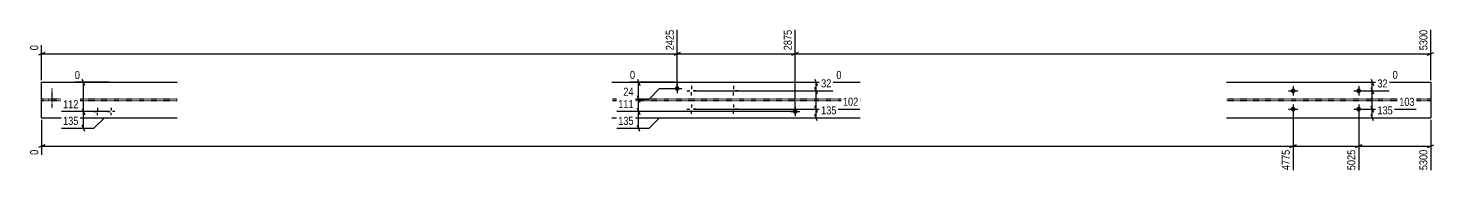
# Model space of a CAD drawing. Header units: millimetres. Extents: x 23 to 18301, y 18 to 696.
# Drawn here: x 12937 to 18301, y 18 to 566 of the extents above; entities that cross this region are included whole.
import ezdxf

# ---------------------------------------------------------------- set-up
doc = ezdxf.new("R2010")
doc.units = ezdxf.units.MM
doc.linetypes.add('DXK_LINE_DOT2', pattern=[3.9198, 1.9599, -1.9599])
doc.layers.add('MÅLSÆTNING', color=7, linetype='Continuous')
doc.layers.add('STÅL', color=7, linetype='Continuous')
doc.styles.add('Arial Narrow', font='ARIALN.TTF', dxfattribs={"height": 0.2})

msp = doc.modelspace()

# ---------------------------------------------------------------- hatches: boundary and pattern name
at = {"layer": 'STÅL', "linetype": 'Continuous'}
for points in [[(15422.6, 335.1, -1), (15404.6, 335.1, -1)], [(17772.6, 326.6, -1), (17754.6, 326.6, -1)], [(18022.6, 326.6, -1), (18004.6, 326.6, -1)], [(15872.6, 248.1, -1), (15854.6, 248.1, -1)], [(17772.6, 256.6, -1), (17754.6, 256.6, -1)], [(18022.6, 256.6, -1), (18004.6, 256.6, -1)]]:
    msp.add_hatch(color=3, dxfattribs=at).paths.add_polyline_path(points)

# ---------------------------------------------------------------- linework, layer by layer
at = {"layer": 'MÅLSÆTNING', "color": 7, "linetype": 'Continuous'}
for p, q in [((15413.6, 343.1), (15413.6, 559.2)), ((15863.6, 256.1), (15863.6, 559.2)), ((15863.6, 256.1), (15863.6, 559.2)), ((18288.6, 367.1), (18288.6, 559.2)), ((12988.6, 367.1), (12988.6, 500.7)), ((13000.6, 472.4), (12976.6, 462.8)), ((12988.6, 467.6), (15413.6, 467.6)), ((15401.6, 462.8), (15425.6, 472.4)), ((15875.6, 472.4), (15851.6, 462.8)), ((15851.6, 462.8), (15875.6, 472.4)), ((15863.6, 467.6), (18288.6, 467.6)), ((18276.6, 462.8), (18300.6, 472.4)), ((13246.6, 359.1), (13115.5, 359.1)), ((13153.4, 347.1), (13143.8, 371.1)), ((13148.6, 247.5), (13148.6, 359.1)), ((15405.6, 359.1), (15233.5, 359.1)), ((15261.8, 371.1), (15271.4, 347.1)), ((15266.6, 295.1), (15266.6, 359.1)), ((15306.6, 295.1), (15346.6, 335.1)), ((15306.6, 295.1), (15346.6, 335.1)), ((15346.6, 335.1), (15405.6, 335.1)), ((15346.6, 335.1), (15405.6, 335.1)), ((15476.6, 327), (16007.5, 327)), ((15476.6, 327), (16007.5, 327)), ((15910.3, 359.1), (16040.4, 359.1)), ((15938.5, 371.1), (15948.1, 347.1)), ((15948.1, 315), (15938.5, 339)), ((15938.5, 339), (15948.1, 315)), ((15943.3, 327), (15943.3, 359.1)), ((15943.3, 257), (15943.3, 327)), ((18021.6, 359.1), (18162.7, 359.1)), ((18021.6, 326.6), (18129.9, 326.6)), ((18021.6, 326.6), (18129.9, 326.6)), ((18060.8, 371.1), (18070.4, 347.1)), ((18070.4, 314.6), (18060.8, 338.6)), ((18060.8, 338.6), (18070.4, 314.6)), ((18065.6, 326.6), (18065.6, 359.1)), ((18065.6, 256.6), (18065.6, 326.6)), ((15202.4, 295.1), (15306.6, 295.1)), ((15202.4, 295.1), (15306.6, 295.1)), ((15271.4, 283.1), (15261.8, 307.1)), ((15261.8, 307.1), (15271.4, 283.1)), ((15266.6, 248.1), (15266.6, 295.1)), ((15948.1, 245), (15938.5, 269)), ((15938.5, 269), (15948.1, 245)), ((18070.4, 244.6), (18060.8, 268.6)), ((18060.8, 268.6), (18070.4, 244.6)), ((12988.6, 216.1), (12988.6, 82.5)), ((13246.6, 247.5), (13064.9, 247.5)), ((13246.6, 247.5), (13064.9, 247.5)), ((13143.8, 259.5), (13153.4, 235.5)), ((13143.8, 259.5), (13153.4, 235.5)), ((13148.6, 184.1), (13148.6, 247.5)), ((13188.6, 184.1), (13228.6, 224.1)), ((13228.6, 224.1), (13246.6, 224.1)), ((15855.6, 248.1), (15182.9, 248.1)), ((15855.6, 248.1), (15182.9, 248.1)), ((15271.4, 236.1), (15261.8, 260.1)), ((15261.8, 260.1), (15271.4, 236.1)), ((15266.6, 184.1), (15266.6, 248.1)), ((15306.6, 184.1), (15346.6, 224.1)), ((15346.6, 224.1), (15405.6, 224.1)), ((15476.6, 257), (16110.2, 257)), ((15476.6, 257), (16110.2, 257)), ((15905.7, 224.1), (16027, 224.1)), ((15948.1, 212.1), (15938.5, 236.1)), ((15943.3, 224.1), (15943.3, 257)), ((17763.6, 248.6), (17763.6, 24)), ((17763.6, 248.6), (17763.6, 24)), ((18013.6, 248.6), (18013.6, 24)), ((18013.6, 248.6), (18013.6, 24)), ((18021.6, 256.6), (18232.6, 256.6)), ((18021.6, 256.6), (18232.6, 256.6)), ((18021.6, 224.1), (18149.4, 224.1)), ((18070.4, 212.1), (18060.8, 236.1)), ((18065.6, 224.1), (18065.6, 256.6)), ((18288.6, 216.1), (18288.6, 24)), ((13064.9, 184.1), (13188.6, 184.1)), ((13153.4, 172.1), (13143.8, 196.1)), ((15182.9, 184.1), (15306.6, 184.1)), ((15271.4, 172.1), (15261.8, 196.1)), ((13000.6, 120.4), (12976.6, 110.8)), ((12988.6, 115.6), (17763.6, 115.6)), ((17775.6, 120.4), (17751.6, 110.8)), ((17751.6, 110.8), (17775.6, 120.4)), ((17763.6, 115.6), (18013.6, 115.6)), ((18025.6, 120.4), (18001.6, 110.8)), ((18001.6, 110.8), (18025.6, 120.4)), ((18013.6, 115.6), (18288.6, 115.6)), ((18276.6, 110.8), (18300.6, 120.4))]:
    msp.add_line(p, q, dxfattribs=at)
at = {"layer": 'STÅL', "color": 2, "linetype": 'Continuous'}
for p, q in [((12988.6, 359.1), (13505.5, 359.1)), ((12988.6, 224.1), (12988.6, 359.1)), ((15164.6, 359.1), (16112.1, 359.1)), ((17509.7, 359.1), (18288.6, 359.1)), ((18288.6, 359.1), (18288.6, 224.1)), ((12988.6, 224.1), (13505.5, 224.1)), ((15164.6, 224.1), (16112.1, 224.1)), ((17509.7, 224.1), (18288.6, 224.1))]:
    msp.add_line(p, q, dxfattribs=at)
at = {"layer": 'STÅL', "color": 3, "linetype": 'DXK_LINE_DOT2'}
for p, q in [((13028.6, 263.3), (13028.6, 336.3)), ((13017.6, 288.3), (13017.6, 294.9)), ((13039.6, 288.3), (13039.6, 294.9))]:
    msp.add_line(p, q, dxfattribs=at)
at = {"layer": 'STÅL', "color": 3, "linetype": 'Continuous'}
for p, q in [((15395.6, 335.1), (15431.6, 335.1)), ((15413.6, 353.1), (15413.6, 317.1)), ((15450.6, 327), (15462.5, 327)), ((15468.6, 345), (15468.6, 333)), ((15486.6, 327), (15474.6, 327)), ((15610.6, 327), (15622.5, 327)), ((15628.6, 345), (15628.6, 333)), ((15646.6, 327), (15634.6, 327)), ((17745.6, 326.6), (17781.6, 326.6)), ((17763.6, 344.6), (17763.6, 308.6)), ((17995.6, 326.6), (18031.6, 326.6)), ((18013.6, 344.6), (18013.6, 308.6)), ((15468.6, 309), (15468.6, 321)), ((15468.6, 275), (15468.6, 263)), ((15628.6, 309), (15628.6, 321)), ((15628.6, 275), (15628.6, 263)), ((17763.6, 274.6), (17763.6, 238.6)), ((18013.6, 274.6), (18013.6, 238.6)), ((13188.6, 247.5), (13197.9, 247.5)), ((13202.6, 261.5), (13202.6, 252.2)), ((13202.6, 233.5), (13202.6, 242.8)), ((13216.6, 247.5), (13207.2, 247.5)), ((13240.6, 247.5), (13249.9, 247.5)), ((13254.6, 261.5), (13254.6, 252.2)), ((13254.6, 233.5), (13254.6, 242.8)), ((13268.6, 247.5), (13259.2, 247.5)), ((15450.6, 257), (15462.5, 257)), ((15468.6, 239), (15468.6, 251)), ((15486.6, 257), (15474.6, 257)), ((15610.6, 257), (15622.5, 257)), ((15628.6, 239), (15628.6, 251)), ((15646.6, 257), (15634.6, 257)), ((15845.6, 248.1), (15881.6, 248.1)), ((15863.6, 266.1), (15863.6, 230.1)), ((17745.6, 256.6), (17781.6, 256.6)), ((17995.6, 256.6), (18031.6, 256.6))]:
    msp.add_line(p, q, dxfattribs=at)
at = {"layer": 'STÅL', "color": 7, "linetype": 'DXK_LINE_DOT2'}
for p, q in [((13505.5, 294.9), (12988.6, 294.9)), ((13505.5, 288.3), (12988.6, 288.3)), ((16112.1, 294.9), (15164.6, 294.9)), ((16112.1, 288.3), (15164.6, 288.3)), ((18288.6, 294.9), (17509.7, 294.9)), ((18288.6, 288.3), (17509.7, 288.3))]:
    msp.add_line(p, q, dxfattribs=at)

# ---------------------------------------------------------------- next in the draw order: wipeouts: each hides what was drawn before it
at = {"color": 0, "linetype": 'Continuous'}
for points in [[(15407.2, 565.6), (15362.4, 565.6), (15362.4, 474.8), (15407.2, 474.8)], [(18282.2, 565.6), (18237.4, 565.6), (18237.4, 474.8), (18282.2, 474.8)], [(12982.2, 507.1), (12937.4, 507.1), (12937.4, 474.8), (12982.2, 474.8)], [(13141.4, 365.5), (13141.4, 410.3), (13109.1, 410.3), (13109.1, 365.5)], [(15259.4, 365.5), (15259.4, 410.3), (15227.1, 410.3), (15227.1, 365.5)], [(16046.8, 365.5), (16046.8, 410.3), (16014.5, 410.3), (16014.5, 365.5)], [(18169.1, 365.5), (18169.1, 410.3), (18136.8, 410.3), (18136.8, 365.5)], [(13135.6, 253.9), (13135.6, 298.7), (13064.3, 298.7), (13064.3, 253.9)], [(16110.8, 263.4), (16110.8, 308.2), (16039.5, 308.2), (16039.5, 263.4)], [(18233.2, 263), (18233.2, 307.8), (18161.9, 307.8), (18161.9, 263)], [(12982.2, 108.4), (12937.4, 108.4), (12937.4, 76.1), (12982.2, 76.1)], [(17757.2, 108.4), (17712.4, 108.4), (17712.4, 17.6), (17757.2, 17.6)], [(18007.2, 108.4), (17962.4, 108.4), (17962.4, 17.6), (18007.2, 17.6)], [(18282.2, 108.4), (18237.4, 108.4), (18237.4, 17.6), (18282.2, 17.6)]]:
    msp.add_wipeout(points, dxfattribs=at).dxf.layer = 'MÅLSÆTNING'

# ---------------------------------------------------------------- next in the draw order: linework, layer by layer
at = {"layer": 'MÅLSÆTNING', "color": 7, "linetype": 'Continuous'}
for p, q in [((15413.6, 343.1), (15413.6, 559.2)), ((15425.6, 472.4), (15401.6, 462.8)), ((15413.6, 467.6), (15863.6, 467.6))]:
    msp.add_line(p, q, dxfattribs=at)

# ---------------------------------------------------------------- next in the draw order: texts
at = {"layer": 'MÅLSÆTNING', "color": 3, "linetype": 'Continuous', "style": 'Arial Narrow'}
for s, height, p in [('2425', 30.54, (15400.8, 481.2)), ('5300', 30.54, (18275.8, 481.2)), ('0', 30.5, (12975.8, 481.2)), ('0', 30.5, (12975.8, 82.5)), ('4775', 30.54, (17750.8, 24)), ('5025', 30.54, (18000.8, 24)), ('5300', 30.54, (18275.8, 24))]:
    msp.add_text(s, height=height, rotation=90.0002, dxfattribs=at).set_placement(p)
for p in [(13115.5, 371.9), (15233.5, 371.9), (16020.9, 371.9), (18143.2, 371.9)]:
    msp.add_text('0', height=30.5, dxfattribs=at).set_placement(p)

# ---------------------------------------------------------------- next in the draw order: wipeouts: each hides what was drawn before it
at = {"color": 0, "linetype": 'Continuous'}
for points in [[(16027.6, 230.5), (16027.6, 275.3), (15956.3, 275.3), (15956.3, 230.5)], [(18150, 230.5), (18150, 275.3), (18078.7, 275.3), (18078.7, 230.5)], [(13135.6, 190.5), (13135.6, 235.3), (13064.3, 235.3), (13064.3, 190.5)]]:
    msp.add_wipeout(points, dxfattribs=at).dxf.layer = 'MÅLSÆTNING'

# ---------------------------------------------------------------- next in the draw order: texts
at = {"layer": 'MÅLSÆTNING', "color": 3, "linetype": 'Continuous', "style": 'Arial Narrow'}
for s, p in [('112', (13070.7, 260.3)), ('102', (16045.9, 269.8)), ('103', (18168.3, 269.4)), ('135', (13070.7, 196.9)), ('135', (15962.7, 236.9)), ('135', (18085.1, 236.9))]:
    msp.add_text(s, height=30.54, dxfattribs=at).set_placement(p)

# ---------------------------------------------------------------- next in the draw order: wipeouts: each hides what was drawn before it
at = {"color": 0, "linetype": 'Continuous'}
for points in [[(15857.2, 565.6), (15812.4, 565.6), (15812.4, 474.8), (15857.2, 474.8)], [(16008.1, 333.4), (16008.1, 378.2), (15956.3, 378.2), (15956.3, 333.4)], [(18130.5, 333), (18130.5, 377.8), (18078.7, 377.8), (18078.7, 333)], [(15253.6, 301.5), (15253.6, 346.3), (15201.8, 346.3), (15201.8, 301.5)]]:
    msp.add_wipeout(points, dxfattribs=at).dxf.layer = 'MÅLSÆTNING'

# ---------------------------------------------------------------- next in the draw order: texts
at = {"layer": 'MÅLSÆTNING', "color": 3, "linetype": 'Continuous', "style": 'Arial Narrow'}
msp.add_text('2875', height=30.54, rotation=90.0002, dxfattribs=at).set_placement((15850.8, 481.2))
for s, p in [('24', (15208.2, 307.9)), ('32', (15962.7, 339.8)), ('32', (18085.1, 339.4))]:
    msp.add_text(s, height=30.54, dxfattribs=at).set_placement(p)

# ---------------------------------------------------------------- next in the draw order: wipeouts: each hides what was drawn before it
at = {"color": 0, "linetype": 'Continuous'}
msp.add_wipeout([(15253.6, 254.5), (15253.6, 299.3), (15182.3, 299.3), (15182.3, 254.5)], dxfattribs=at).dxf.layer = 'MÅLSÆTNING'

# ---------------------------------------------------------------- next in the draw order: wipeouts: each hides what was drawn before it
msp.add_wipeout([(15253.6, 190.5), (15253.6, 235.3), (15182.3, 235.3), (15182.3, 190.5)], dxfattribs=at).dxf.layer = 'MÅLSÆTNING'

# ---------------------------------------------------------------- next in the draw order: texts
at = {"layer": 'MÅLSÆTNING', "color": 3, "linetype": 'Continuous', "style": 'Arial Narrow'}
for s, p in [('111', (15188.7, 260.9)), ('135', (15188.7, 196.9))]:
    msp.add_text(s, height=30.54, dxfattribs=at).set_placement(p)

doc.saveas('drawing.dxf')
